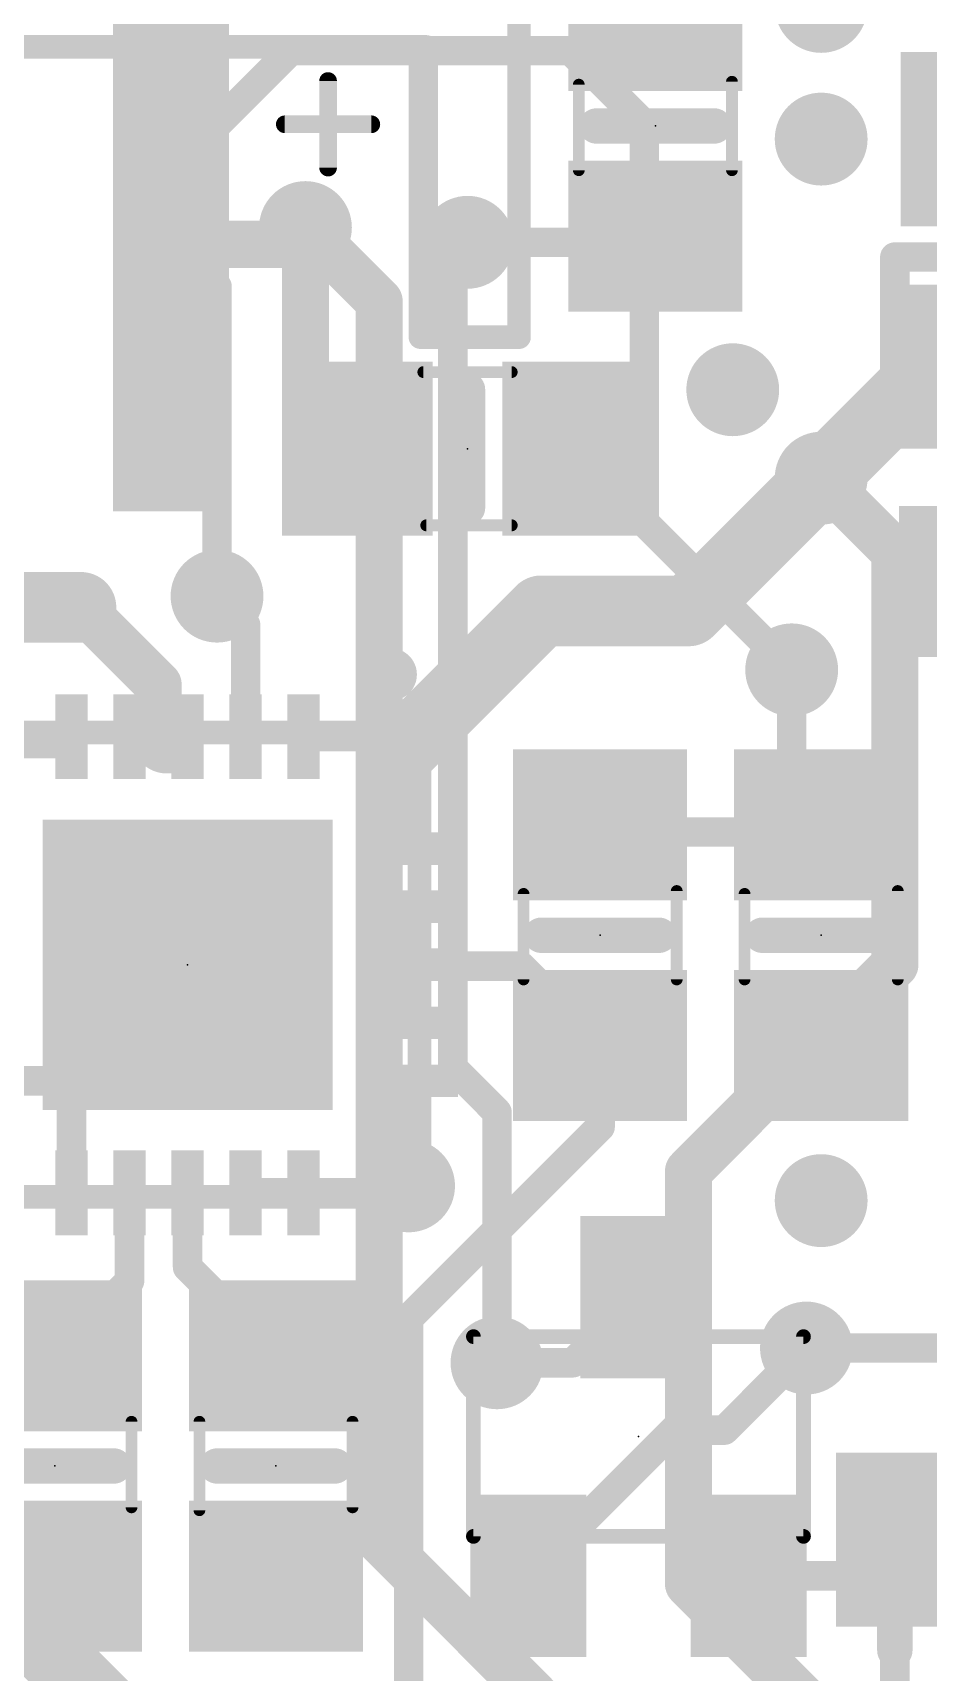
# Model space of a CAD drawing. Extents: x -9.8 to 49.9, y -7.2 to 30.7.
# Drawn here: x 10.48 to 18.19, y 3.3 to 17.43 of the extents above; entities that cross this region are included whole.
import ezdxf

# ---------------------------------------------------------------- set-up
doc = ezdxf.new("R2010")
doc.units = 0
for name, color, linetype in [('1', 12, 'CONTINUOUS'), ('16', 132, 'CONTINUOUS'), ('18', 110, 'CONTINUOUS'), ('21', 40, 'CONTINUOUS'), ('23', 53, 'CONTINUOUS'), ('51', 253, 'CONTINUOUS')]:
    doc.layers.add(name, color=color, linetype=linetype)

# ---------------------------------------------------------------- blocks, each defined once
blk = doc.blocks.new('RECT')
blk.add_solid([(-0.5, -0.5), (0.5, -0.5), (-0.5, 0.5), (0.5, 0.5)])
blk = doc.blocks.new('ROUNDV')
at = {"const_width": 0.5}
blk.add_lwpolyline([(0, -0.25, 1), (0, 0.25, 1), (0, -0.25)], format="xyb", dxfattribs=at)

msp = doc.modelspace()

# ---------------------------------------------------------------- linework, layer by layer
at = {"layer": '1'}
for points, const_width in [([(12.827, 15.748), (12.683, 15.604)], 0.4064), ([(12.827, 14.29), (12.827, 15.748)], 0.4064), ([(12.683, 15.604), (11.668, 15.604)], 0.4064), ([(14.224, 15.621), (15.791, 15.621)], 0.254), ([(15.791, 15.621), (15.843, 15.673)], 0.254), ([(19.558, 15.494), (17.907, 15.494)], 0.254), ([(17.907, 15.494), (17.907, 13.97)], 0.254), ([(17.272, 13.589), (18.161, 14.478)], 0.6096), ([(18.161, 14.478), (18.542, 14.478)], 0.6096), ([(13.274, 13.843), (12.827, 14.29)], 0.4064), ([(17.907, 13.97), (21.59, 13.97)], 0.254), ([(16.129, 12.446), (17.272, 13.589)], 0.6096), ([(9.525, 12.476), (10.892, 12.476)], 0.6096), ([(13.716, 11.303), (14.859, 12.446)], 0.6096), ([(14.859, 12.446), (16.129, 12.446)], 0.6096), ([(10.892, 12.476), (11.557, 11.811)], 0.4064), ([(12.311, 12.327), (12.065, 12.573)], 0.254), ([(12.311, 11.363), (12.311, 12.327)], 0.254), ([(11.557, 11.4254), (11.557, 11.811)], 0.4064), ([(17.018, 11.938), (17.018, 10.856)], 0.254), ([(11.6322, 11.3502), (11.557, 11.4254)], 0.6096), ([(10.8164, 11.3576), (10.811, 11.363)], 0.254), ([(10.8164, 11.303), (10.8164, 11.3576)], 0.254), ([(11.311, 11.363), (11.811, 11.363)], 0.254), ([(11.645, 11.363), (11.6322, 11.3502)], 0.254), ([(11.811, 11.363), (11.645, 11.363)], 0.254), ([(12.811, 11.363), (13.656, 11.363)], 0.254), ([(13.656, 11.363), (13.716, 11.303)], 0.254), ([(8.89, 11.303), (10.8164, 11.303)], 0.254), ([(13.8286, 11.1904), (13.716, 11.303)], 0.254), ([(13.776, 11.1378), (13.8286, 11.1904)], 0.254), ([(13.776, 10.398), (13.776, 11.1378)], 0.254), ([(17.018, 10.856), (17.272, 10.602)], 0.254), ([(15.367, 10.602), (15.433, 10.602)], 0.254), ([(15.433, 10.602), (15.494, 10.541)], 0.254), ([(15.494, 10.541), (17.211, 10.541)], 0.254), ([(17.211, 10.541), (17.272, 10.602)], 0.254), ([(17.272, 10.602), (17.333, 10.541)], 0.254), ([(13.776, 9.898), (13.776, 9.398)], 0.254), ([(10.811, 9.16), (11.049, 9.398)], 0.254), ([(13.776, 9.398), (13.776, 8.898)], 0.254), ([(13.7888, 9.3852), (13.776, 9.398)], 0.254), ([(14.6838, 9.3852), (13.7888, 9.3852)], 0.254), ([(14.6838, 9.3852), (15.367, 8.702)], 0.254), ([(10.811, 7.433), (10.811, 9.16)], 0.254), ([(15.1838, 8.8852), (15.367, 8.702)], 0.4064), ([(11.573, 8.398), (11.811, 8.636)], 0.254), ([(15.367, 8.702), (15.367, 8.001)], 0.254), ([(9.846, 8.398), (11.573, 8.398)], 0.254), ([(13.776, 8.398), (13.776, 7.553)], 0.254), ([(15.367, 8.001), (13.716, 6.35)], 0.254), ([(13.776, 7.553), (13.716, 7.493)], 0.254), ([(11.311, 7.433), (11.311, 6.673)], 0.254), ([(11.811, 7.433), (11.811, 6.792)], 0.254), ([(12.311, 7.433), (12.811, 7.433)], 0.254), ([(12.811, 7.433), (13.656, 7.433)], 0.254), ([(13.656, 7.433), (13.716, 7.493)], 0.254), ([(11.311, 6.673), (10.668, 6.03)], 0.254), ([(11.811, 6.792), (12.573, 6.03)], 0.254), ([(15.1322, 5.969), (15.6972, 6.534)], 0.254), ([(13.716, 6.35), (13.716, 2.159)], 0.254), ([(17.145, 6.096), (16.4378, 5.3888)], 0.254), ([(14.478, 5.969), (15.1322, 5.969)], 0.254), ([(16.002, 5.3888), (14.7472, 4.134)], 0.254), ([(16.4378, 5.3888), (16.002, 5.3888)], 0.254), ([(18.415, 4.86), (18, 4.445)], 0.254), ([(17.689, 4.134), (18, 4.445)], 0.254), ([(17.907, 4.352), (18, 4.445)], 0.3048), ([(17.907, 3.49), (17.907, 4.352)], 0.3048), ([(16.6472, 4.134), (17.689, 4.134)], 0.254), ([(17.907, 3.49), (17.907, 1.27)], 0.254)]:
    msp.add_lwpolyline(points, dxfattribs=dict(at, const_width=const_width))
for points, const_width in [([(12.9286, 15.748, 1), (12.7254, 15.748)], 0.2032), ([(12.8988, 15.6762, 1), (12.7552, 15.8198)], 0.2032), ([(11.668, 15.7056, 1), (11.668, 15.5024)], 0.2032), ([(12.6112, 15.6758, 1), (12.7548, 15.5322)], 0.2032), ([(12.683, 15.5024, 1), (12.683, 15.7056)], 0.2032), ([(14.224, 15.6845, 1), (14.224, 15.5575)], 0.127), ([(15.7461, 15.6659, 1), (15.8359, 15.5761)], 0.127), ([(15.791, 15.5575, 1), (15.791, 15.6845)], 0.127), ([(15.8879, 15.6281, 1), (15.7981, 15.7179)], 0.127), ([(17.907, 15.5575, 1), (17.907, 15.4305)], 0.127), ([(17.9705, 15.494, 1), (17.8435, 15.494)], 0.127), ([(18.161, 14.6304, 1), (18.161, 14.3256)], 0.3048), ([(18.2688, 14.3702, 1), (18.0532, 14.5858)], 0.3048), ([(12.8988, 14.3618, 1), (12.7552, 14.2182)], 0.2032), ([(12.7254, 14.29, 1), (12.9286, 14.29)], 0.2032), ([(13.2022, 13.7712, 1), (13.3458, 13.9148)], 0.2032), ([(17.907, 14.0335, 1), (17.907, 13.9065)], 0.127), ([(17.8435, 13.97, 1), (17.9705, 13.97)], 0.127), ([(17.1642, 13.6968, 1), (17.3798, 13.4812)], 0.3048), ([(17.3798, 13.4812, 1), (17.1642, 13.6968)], 0.3048), ([(10.892, 12.3236, 1), (10.892, 12.6284)], 0.3048), ([(14.859, 12.5984, 1), (14.859, 12.2936)], 0.3048), ([(14.9668, 12.3382, 1), (14.7512, 12.5538)], 0.3048), ([(16.129, 12.2936, 1), (16.129, 12.5984)], 0.3048), ([(10.9638, 12.5478, 1), (10.8202, 12.4042)], 0.2032), ([(12.1099, 12.6179, 1), (12.0201, 12.5281)], 0.127), ([(16.0212, 12.5538, 1), (16.2368, 12.3382)], 0.3048), ([(12.3745, 12.327, 1), (12.2475, 12.327)], 0.127), ([(12.2661, 12.2821, 1), (12.3559, 12.3719)], 0.127), ([(11.6586, 11.811, 1), (11.4554, 11.811)], 0.2032), ([(17.0815, 11.938, 1), (16.9545, 11.938)], 0.127), ([(11.4852, 11.7392, 1), (11.6288, 11.8828)], 0.2032), ([(11.6648, 11.5332, 1), (11.4492, 11.3177)], 0.3048), ([(11.5244, 11.2425, 1), (11.74, 11.458)], 0.3048), ([(10.8559, 11.4079, 1), (10.7661, 11.3181)], 0.127), ([(10.8799, 11.3576, 1), (10.7529, 11.3576)], 0.127), ([(10.7715, 11.3127, 1), (10.8613, 11.4025)], 0.127), ([(11.311, 11.4265, 1), (11.311, 11.2995)], 0.127), ([(11.4554, 11.4254, 1), (11.6586, 11.4254)], 0.2032), ([(11.5873, 11.3951, 1), (11.6771, 11.3053)], 0.127), ([(11.645, 11.4265, 1), (11.645, 11.2995)], 0.127), ([(11.6899, 11.3181, 1), (11.6001, 11.4079)], 0.127), ([(11.811, 11.2995, 1), (11.811, 11.4265)], 0.127), ([(11.811, 11.2995, 1), (11.811, 11.4265)], 0.127), ([(12.811, 11.4265, 1), (12.811, 11.2995)], 0.127), ([(13.6082, 11.4108, 1), (13.8238, 11.1952)], 0.3048), ([(13.7009, 11.4079, 1), (13.6111, 11.3181)], 0.127), ([(13.656, 11.2995, 1), (13.656, 11.4265)], 0.127), ([(10.7529, 11.303, 1), (10.8799, 11.303)], 0.127), ([(10.8164, 11.2395, 1), (10.8164, 11.3665)], 0.127), ([(12.2475, 11.363, 1), (12.3745, 11.363)], 0.127), ([(13.7609, 11.3479, 1), (13.6711, 11.2581)], 0.127), ([(13.6711, 11.2581, 1), (13.7609, 11.3479)], 0.127), ([(13.8735, 11.1455, 1), (13.7837, 11.2353)], 0.127), ([(13.7837, 11.1455, 1), (13.8735, 11.2353)], 0.127), ([(13.8395, 11.1378, 1), (13.7125, 11.1378)], 0.127), ([(13.7311, 11.1827, 1), (13.8209, 11.0929)], 0.127), ([(17.0629, 10.9009, 1), (16.9731, 10.8111)], 0.127), ([(16.9545, 10.856, 1), (17.0815, 10.856)], 0.127), ([(15.367, 10.6655, 1), (15.367, 10.5385)], 0.127), ([(15.4779, 10.6469, 1), (15.3881, 10.5571)], 0.127), ([(15.494, 10.6045, 1), (15.494, 10.4775)], 0.127), ([(15.433, 10.5385, 1), (15.433, 10.6655)], 0.127), ([(15.4491, 10.4961, 1), (15.5389, 10.5859)], 0.127), ([(17.1661, 10.5859, 1), (17.2559, 10.4961)], 0.127), ([(17.3169, 10.6469, 1), (17.2271, 10.5571)], 0.127), ([(17.211, 10.4775, 1), (17.211, 10.6045)], 0.127), ([(17.3169, 10.5571, 1), (17.2271, 10.6469)], 0.127), ([(17.2271, 10.5571, 1), (17.3169, 10.6469)], 0.127), ([(17.2881, 10.4961, 1), (17.3779, 10.5859)], 0.127), ([(13.7125, 10.398, 1), (13.8395, 10.398)], 0.127), ([(13.8395, 9.898, 1), (13.7125, 9.898)], 0.127), ([(11.0939, 9.3531, 1), (11.0041, 9.4429)], 0.127), ([(13.8395, 9.398, 1), (13.7125, 9.398)], 0.127), ([(13.8209, 9.4429, 1), (13.7311, 9.3531)], 0.127), ([(13.7888, 9.4487, 1), (13.7888, 9.3217)], 0.127), ([(13.7439, 9.3403, 1), (13.8337, 9.4301)], 0.127), ([(14.7287, 9.4301, 1), (14.6389, 9.3403)], 0.127), ([(14.6838, 9.3217, 1), (14.6838, 9.4487)], 0.127), ([(13.7125, 9.398, 1), (13.8395, 9.398)], 0.127), ([(10.8745, 9.16, 1), (10.7475, 9.16)], 0.127), ([(10.7661, 9.2049, 1), (10.8559, 9.1151)], 0.127), ([(15.2556, 8.9571, 1), (15.1119, 8.8134)], 0.2032), ([(13.7125, 8.898, 1), (13.8395, 8.898)], 0.127), ([(11.8559, 8.5911, 1), (11.7661, 8.6809)], 0.127), ([(15.2952, 8.6302, 1), (15.4388, 8.7738)], 0.2032), ([(15.4305, 8.702, 1), (15.3035, 8.702)], 0.127), ([(15.3221, 8.6571, 1), (15.4119, 8.7469)], 0.127), ([(11.5281, 8.4429, 1), (11.6179, 8.3531)], 0.127), ([(11.573, 8.3345, 1), (11.573, 8.4615)], 0.127), ([(13.8395, 8.398, 1), (13.7125, 8.398)], 0.127), ([(15.3035, 8.001, 1), (15.4305, 8.001)], 0.127), ([(15.4119, 7.9561, 1), (15.3221, 8.0459)], 0.127), ([(13.8209, 7.5081, 1), (13.7311, 7.5979)], 0.127), ([(10.7475, 7.433, 1), (10.8745, 7.433)], 0.127), ([(11.3745, 7.433, 1), (11.2475, 7.433)], 0.127), ([(11.8745, 7.433, 1), (11.7475, 7.433)], 0.127), ([(12.311, 7.4965, 1), (12.311, 7.3695)], 0.127), ([(12.811, 7.4965, 1), (12.811, 7.3695)], 0.127), ([(12.811, 7.3695, 1), (12.811, 7.4965)], 0.127), ([(13.6111, 7.4779, 1), (13.7009, 7.3881)], 0.127), ([(13.6711, 7.5379, 1), (13.7609, 7.4481)], 0.127), ([(13.656, 7.3695, 1), (13.656, 7.4965)], 0.127), ([(13.7609, 7.4481, 1), (13.6711, 7.5379)], 0.127), ([(13.7125, 7.553, 1), (13.8395, 7.553)], 0.127), ([(11.3559, 6.6281, 1), (11.2661, 6.7179)], 0.127), ([(11.8559, 6.8369, 1), (11.7661, 6.7471)], 0.127), ([(11.7475, 6.792, 1), (11.8745, 6.792)], 0.127), ([(11.2475, 6.673, 1), (11.3745, 6.673)], 0.127), ([(15.7421, 6.4891, 1), (15.6523, 6.5789)], 0.127), ([(13.7795, 6.35, 1), (13.6525, 6.35)], 0.127), ([(13.6711, 6.3949, 1), (13.7609, 6.3051)], 0.127), ([(17.1899, 6.0511, 1), (17.1001, 6.1409)], 0.127), ([(10.6231, 6.0749, 1), (10.7129, 5.9851)], 0.127), ([(12.5281, 5.9851, 1), (12.6179, 6.0749)], 0.127), ([(14.478, 6.0325, 1), (14.478, 5.9055)], 0.127), ([(15.0873, 6.0139, 1), (15.1771, 5.9241)], 0.127), ([(15.1322, 5.9055, 1), (15.1322, 6.0325)], 0.127), ([(16.002, 5.4523, 1), (16.002, 5.3253)], 0.127), ([(16.0469, 5.3439, 1), (15.9571, 5.4337)], 0.127), ([(16.4378, 5.3253, 1), (16.4378, 5.4523)], 0.127), ([(16.3929, 5.4337, 1), (16.4827, 5.3439)], 0.127), ([(18.0539, 4.3911, 1), (17.9461, 4.4989)], 0.1524), ([(17.9551, 4.4899, 1), (18.0449, 4.4001)], 0.127), ([(18.0449, 4.4001, 1), (17.9551, 4.4899)], 0.127), ([(17.9832, 4.352, 1), (17.8308, 4.352)], 0.1524), ([(17.8531, 4.4059, 1), (17.9609, 4.2981)], 0.1524), ([(14.7023, 4.1789, 1), (14.7921, 4.0891)], 0.127), ([(16.6472, 4.1975, 1), (16.6472, 4.0705)], 0.127), ([(17.6441, 4.1789, 1), (17.7339, 4.0891)], 0.127), ([(17.689, 4.0705, 1), (17.689, 4.1975)], 0.127), ([(17.8308, 3.49, 1), (17.9832, 3.49)], 0.1524), ([(17.9705, 3.49, 1), (17.8435, 3.49)], 0.127)]:
    msp.add_lwpolyline(points, format="xyb", dxfattribs=dict(at, const_width=const_width))
at = {"layer": '16'}
for points, const_width in [([(11.938, 16.51), (12.7, 17.272)], 0.254), ([(12.7, 17.272), (15.113, 17.272)], 0.254), ([(15.113, 17.272), (15.748, 16.637)], 0.254), ([(15.748, 16.637), (15.748, 13.208)], 0.254), ([(11.938, 15.367), (11.938, 16.51)], 0.254), ([(12.827, 15.748), (13.462, 15.113)], 0.4064), ([(14.224, 15.621), (14.097, 15.494)], 0.254), ([(14.097, 15.494), (14.097, 8.509)], 0.254), ([(12.065, 15.24), (11.938, 15.367)], 0.254), ([(12.065, 12.573), (12.065, 15.24)], 0.254), ([(13.462, 15.113), (13.462, 7.493)], 0.4064), ([(17.272, 13.589), (17.907, 12.954)], 0.4064), ([(15.748, 13.208), (17.018, 11.938)], 0.254), ([(17.907, 12.954), (17.907, 9.398)], 0.4064), ([(17.907, 9.398), (16.129, 7.62)], 0.4064), ([(14.097, 8.509), (14.478, 8.128)], 0.254), ([(14.478, 8.128), (14.478, 5.969)], 0.254), ([(16.129, 7.62), (16.129, 4.064)], 0.4064), ([(13.716, 7.493), (13.462, 7.493)], 0.4064), ([(13.462, 7.493), (13.462, 4.445)], 0.4064), ([(17.145, 6.096), (20.828, 6.096)], 0.254), ([(9.525, 4.572), (11.684, 2.413)], 0.6096), ([(13.462, 4.445), (15.367, 2.54)], 0.4064), ([(16.129, 4.064), (17.907, 2.286)], 0.4064)]:
    msp.add_lwpolyline(points, dxfattribs=dict(at, const_width=const_width))
for points, const_width in [([(12.7, 17.3355, 1), (12.7, 17.2085)], 0.127), ([(12.7449, 17.2271, 1), (12.6551, 17.3169)], 0.127), ([(15.1579, 17.3169, 1), (15.0681, 17.2271)], 0.127), ([(15.113, 17.2085, 1), (15.113, 17.3355)], 0.127), ([(15.8115, 16.637, 1), (15.6845, 16.637)], 0.127), ([(15.7031, 16.5921, 1), (15.7929, 16.6819)], 0.127), ([(12.0015, 16.51, 1), (11.8745, 16.51)], 0.127), ([(11.8931, 16.5549, 1), (11.9829, 16.4651)], 0.127), ([(12.8988, 15.8198, 1), (12.7552, 15.6762)], 0.2032), ([(14.2689, 15.5761, 1), (14.1791, 15.6659)], 0.127), ([(14.1605, 15.494, 1), (14.0335, 15.494)], 0.127), ([(14.0521, 15.5389, 1), (14.1419, 15.4491)], 0.127), ([(11.9829, 15.4119, 1), (11.8931, 15.3221)], 0.127), ([(11.8745, 15.367, 1), (12.0015, 15.367)], 0.127), ([(12.1285, 15.24, 1), (12.0015, 15.24)], 0.127), ([(12.0201, 15.1951, 1), (12.1099, 15.2849)], 0.127), ([(13.5636, 15.113, 1), (13.3604, 15.113)], 0.2032), ([(13.3902, 15.0412, 1), (13.5338, 15.1848)], 0.2032), ([(17.3438, 13.6608, 1), (17.2002, 13.5172)], 0.2032), ([(15.7929, 13.2529, 1), (15.7031, 13.1631)], 0.127), ([(15.6845, 13.208, 1), (15.8115, 13.208)], 0.127), ([(18.0086, 12.954, 1), (17.8054, 12.954)], 0.2032), ([(17.8352, 12.8822, 1), (17.9788, 13.0258)], 0.2032), ([(12.0015, 12.573, 1), (12.1285, 12.573)], 0.127), ([(16.9731, 11.8931, 1), (17.0629, 11.9829)], 0.127), ([(17.8054, 9.398, 1), (18.0086, 9.398)], 0.2032), ([(17.9788, 9.3262, 1), (17.8352, 9.4698)], 0.2032), ([(14.1419, 8.5539, 1), (14.0521, 8.4641)], 0.127), ([(14.0335, 8.509, 1), (14.1605, 8.509)], 0.127), ([(14.5415, 8.128, 1), (14.4145, 8.128)], 0.127), ([(14.4331, 8.0831, 1), (14.5229, 8.1729)], 0.127), ([(16.2306, 7.62, 1), (16.0274, 7.62)], 0.2032), ([(16.0572, 7.6918, 1), (16.2008, 7.5482)], 0.2032), ([(13.462, 7.5946, 1), (13.462, 7.3914)], 0.2032), ([(13.5636, 7.493, 1), (13.3604, 7.493)], 0.2032), ([(13.716, 7.3914, 1), (13.716, 7.5946)], 0.2032), ([(13.3604, 7.493, 1), (13.5636, 7.493)], 0.2032), ([(17.145, 6.1595, 1), (17.145, 6.0325)], 0.127), ([(14.4145, 5.969, 1), (14.5415, 5.969)], 0.127), ([(13.3604, 4.445, 1), (13.5636, 4.445)], 0.2032), ([(13.5338, 4.5168, 1), (13.3902, 4.3732)], 0.2032), ([(16.2008, 4.1358, 1), (16.0572, 3.9922)], 0.2032), ([(16.0274, 4.064, 1), (16.2306, 4.064)], 0.2032)]:
    msp.add_lwpolyline(points, format="xyb", dxfattribs=dict(at, const_width=const_width))
at = {"layer": '21'}
for points, const_width in [([(14.668, 18.804), (14.668, 14.804)], 0.2032), ([(13.818, 17.304), (12.418, 17.304)], 0.2032), ([(13.818, 14.804), (13.818, 17.304)], 0.2032), ([(13.0221, 17.0103), (13.0221, 16.2646)], 0.1524), ([(12.6492, 16.6375), (13.3949, 16.6375)], 0.1524), ([(16.351, 16.623), (15.335, 16.623)], 0.3048), ([(14.668, 14.804), (13.818, 14.804)], 0.2032), ([(14.224, 14.351), (14.224, 13.335)], 0.3048), ([(13.811, 11.398), (13.311, 11.398)], 0.2032), ([(13.811, 10.898), (13.811, 11.398)], 0.2032), ([(15.875, 9.652), (14.859, 9.652)], 0.3048), ([(17.78, 9.652), (16.764, 9.652)], 0.3048), ([(13.811, 7.898), (13.811, 7.398)], 0.2032), ([(13.811, 7.398), (13.311, 7.398)], 0.2032), ([(10.16, 5.08), (11.176, 5.08)], 0.3048), ([(12.065, 5.08), (13.081, 5.08)], 0.3048)]:
    msp.add_lwpolyline(points, dxfattribs=dict(at, const_width=const_width))
for points, const_width in [([(12.418, 17.3548, 1), (12.418, 17.2532)], 0.1016), ([(13.8688, 17.304, 1), (13.7672, 17.304)], 0.1016), ([(13.818, 17.2532, 1), (13.818, 17.3548)], 0.1016), ([(13.0602, 17.0103, 1), (12.984, 17.0103)], 0.0762), ([(12.6492, 16.6756, 1), (12.6492, 16.5994)], 0.0762), ([(13.3949, 16.5994, 1), (13.3949, 16.6756)], 0.0762), ([(15.335, 16.6992, 1), (15.335, 16.5468)], 0.1524), ([(16.351, 16.5468, 1), (16.351, 16.6992)], 0.1524), ([(12.984, 16.2646, 1), (13.0602, 16.2646)], 0.0762), ([(13.818, 14.8548, 1), (13.818, 14.7532)], 0.1016), ([(13.7672, 14.804, 1), (13.8688, 14.804)], 0.1016), ([(14.6172, 14.804, 1), (14.7188, 14.804)], 0.1016), ([(14.668, 14.7532, 1), (14.668, 14.8548)], 0.1016), ([(14.3002, 14.351, 1), (14.1478, 14.351)], 0.1524), ([(14.1478, 13.335, 1), (14.3002, 13.335)], 0.1524), ([(13.561, 11.773, 1), (13.561, 12.023, 1), (13.561, 11.773)], 0.2032), ([(13.311, 11.4488, 1), (13.311, 11.3472)], 0.1016), ([(13.8618, 11.398, 1), (13.7602, 11.398)], 0.1016), ([(13.811, 11.3472, 1), (13.811, 11.4488)], 0.1016), ([(13.7602, 10.898, 1), (13.8618, 10.898)], 0.1016), ([(14.859, 9.7282, 1), (14.859, 9.5758)], 0.1524), ([(15.875, 9.5758, 1), (15.875, 9.7282)], 0.1524), ([(16.764, 9.7282, 1), (16.764, 9.5758)], 0.1524), ([(17.78, 9.5758, 1), (17.78, 9.7282)], 0.1524), ([(13.8618, 7.898, 1), (13.7602, 7.898)], 0.1016), ([(13.311, 7.4488, 1), (13.311, 7.3472)], 0.1016), ([(13.811, 7.3472, 1), (13.811, 7.4488)], 0.1016), ([(13.7602, 7.398, 1), (13.8618, 7.398)], 0.1016), ([(11.176, 5.0038, 1), (11.176, 5.1562)], 0.1524), ([(12.065, 5.1562, 1), (12.065, 5.0038)], 0.1524), ([(13.081, 5.0038, 1), (13.081, 5.1562)], 0.1524)]:
    msp.add_lwpolyline(points, format="xyb", dxfattribs=dict(at, const_width=const_width))
at = {"layer": '23'}
for p in [(15.843, 16.623), (14.224, 13.843), (15.367, 9.652), (17.272, 9.652), (11.811, 9.398), (15.6972, 5.334), (10.668, 5.08), (12.573, 5.08)]:
    msp.add_point(p, dxfattribs=at)
at = {"layer": '51'}
for points, const_width in [([(14.668, 22.304), (14.668, 14.804)], 0.2032), ([(13.868, 17.304), (7.468, 17.304)], 0.2032), ([(13.868, 14.804), (13.868, 17.304)], 0.2032), ([(15.183, 16.979), (15.183, 16.242)], 0.1016), ([(16.503, 17.004), (16.503, 16.242)], 0.1016), ([(14.668, 14.804), (13.868, 14.804)], 0.2032), ([(13.843, 14.503), (14.605, 14.503)], 0.1016), ([(13.868, 13.183), (14.605, 13.183)], 0.1016), ([(9.811, 11.398), (13.811, 11.398)], 0.2032), ([(13.811, 11.398), (13.811, 7.398)], 0.2032), ([(14.707, 10.008), (14.707, 9.271)], 0.1016), ([(16.027, 10.033), (16.027, 9.271)], 0.1016), ([(16.612, 10.008), (16.612, 9.271)], 0.1016), ([(17.932, 10.033), (17.932, 9.271)], 0.1016), ([(13.811, 7.398), (9.811, 7.398)], 0.2032), ([(14.2748, 4.4736), (14.2748, 6.1944)], 0.127), ([(14.2748, 6.1944), (17.1196, 6.1944)], 0.127), ([(17.1196, 6.1944), (17.1196, 4.4736)], 0.127), ([(11.328, 4.724), (11.328, 5.461)], 0.1016), ([(11.913, 4.699), (11.913, 5.461)], 0.1016), ([(13.233, 4.724), (13.233, 5.461)], 0.1016), ([(17.1196, 4.4736), (14.2748, 4.4736)], 0.127)]:
    msp.add_lwpolyline(points, dxfattribs=dict(at, const_width=const_width))
for points, const_width in [([(13.9188, 17.304, 1), (13.8172, 17.304)], 0.1016), ([(13.868, 17.2532, 1), (13.868, 17.3548)], 0.1016), ([(15.2084, 16.979, 1), (15.1576, 16.979)], 0.0508), ([(16.5284, 17.004, 1), (16.4776, 17.004)], 0.0508), ([(15.1576, 16.242, 1), (15.2084, 16.242)], 0.0508), ([(16.4776, 16.242, 1), (16.5284, 16.242)], 0.0508), ([(13.868, 14.8548, 1), (13.868, 14.7532)], 0.1016), ([(13.8172, 14.804, 1), (13.9188, 14.804)], 0.1016), ([(14.6172, 14.804, 1), (14.7188, 14.804)], 0.1016), ([(14.668, 14.7532, 1), (14.668, 14.8548)], 0.1016), ([(13.843, 14.5284, 1), (13.843, 14.4776)], 0.0508), ([(14.605, 14.4776, 1), (14.605, 14.5284)], 0.0508), ([(13.868, 13.2084, 1), (13.868, 13.1576)], 0.0508), ([(14.605, 13.1576, 1), (14.605, 13.2084)], 0.0508), ([(13.8618, 11.398, 1), (13.7602, 11.398)], 0.1016), ([(13.811, 11.3472, 1), (13.811, 11.4488)], 0.1016), ([(14.7324, 10.008, 1), (14.6816, 10.008)], 0.0508), ([(16.0524, 10.033, 1), (16.0016, 10.033)], 0.0508), ([(16.6374, 10.008, 1), (16.5866, 10.008)], 0.0508), ([(17.9574, 10.033, 1), (17.9066, 10.033)], 0.0508), ([(14.6816, 9.271, 1), (14.7324, 9.271)], 0.0508), ([(16.0016, 9.271, 1), (16.0524, 9.271)], 0.0508), ([(16.5866, 9.271, 1), (16.6374, 9.271)], 0.0508), ([(17.9066, 9.271, 1), (17.9574, 9.271)], 0.0508), ([(13.811, 7.3472, 1), (13.811, 7.4488)], 0.1016), ([(13.7602, 7.398, 1), (13.8618, 7.398)], 0.1016), ([(14.3066, 6.1944, 1), (14.2431, 6.1944)], 0.0635), ([(14.2748, 6.2261, 1), (14.2748, 6.1627)], 0.0635), ([(17.1514, 6.1944, 1), (17.0879, 6.1944)], 0.0635), ([(17.1196, 6.1627, 1), (17.1196, 6.2261)], 0.0635), ([(11.3534, 5.461, 1), (11.3026, 5.461)], 0.0508), ([(11.9384, 5.461, 1), (11.8876, 5.461)], 0.0508), ([(13.2584, 5.461, 1), (13.2076, 5.461)], 0.0508), ([(11.3026, 4.724, 1), (11.3534, 4.724)], 0.0508), ([(11.8876, 4.699, 1), (11.9384, 4.699)], 0.0508), ([(13.2076, 4.724, 1), (13.2584, 4.724)], 0.0508), ([(14.2748, 4.5053, 1), (14.2748, 4.4419)], 0.0635), ([(17.1196, 4.4419, 1), (17.1196, 4.5053)], 0.0635), ([(14.2431, 4.4736, 1), (14.3066, 4.4736)], 0.0635), ([(17.0879, 4.4736, 1), (17.1514, 4.4736)], 0.0635)]:
    msp.add_lwpolyline(points, format="xyb", dxfattribs=dict(at, const_width=const_width))

# ---------------------------------------------------------------- block references
at = {"layer": '1'}
for p, xscale, yscale, rotation in [((15.843, 17.573), 1.3, 1.5, 270), ((18.608, 16.51), 1.3, 1.5, 180), ((15.843, 15.673), 1.3, 1.5, 270), ((18.542, 14.605), 1.2, 1.3, 180), ((15.367, 10.602), 1.3, 1.5, 270), ((17.272, 10.602), 1.3, 1.5, 270), ((11.811, 9.398), 2.5, 2.5, 270), ((13.776, 10.398), 0.28, 0.73, 270), ((13.776, 9.898), 0.28, 0.73, 270), ((13.776, 9.398), 0.28, 0.73, 270), ((15.367, 8.702), 1.3, 1.5, 270), ((17.272, 8.702), 1.3, 1.5, 270), ((13.776, 8.898), 0.28, 0.73, 270), ((13.776, 8.398), 0.28, 0.73, 270), ((10.811, 7.433), 0.28, 0.73, 180), ((11.311, 7.433), 0.28, 0.73, 180), ((11.811, 7.433), 0.28, 0.73, 180), ((12.311, 7.433), 0.28, 0.73, 180), ((12.811, 7.433), 0.28, 0.73, 180), ((10.668, 6.03), 1.3, 1.5, 90), ((12.573, 6.03), 1.3, 1.5, 90), ((10.668, 4.13), 1.3, 1.5, 90), ((12.573, 4.13), 1.3, 1.5, 90)]:
    msp.add_blockref('RECT', p, dxfattribs=dict(at, xscale=xscale, yscale=yscale, rotation=rotation))
for p, yscale in [((11.668, 15.604), 4.6), ((15.6972, 6.534), 1.4), ((14.7472, 4.134), 1.4), ((16.6472, 4.134), 1.4)]:
    msp.add_blockref('RECT', p, dxfattribs=dict(at, yscale=yscale))
for p, xscale, yscale in [((13.274, 13.843), 1.3, 1.5), ((15.174, 13.843), 1.3, 1.5), ((18.542, 12.7), 1.2, 1.3), ((10.811, 11.363), 0.28, 0.73), ((11.311, 11.363), 0.28, 0.73), ((11.811, 11.363), 0.28, 0.73), ((12.311, 11.363), 0.28, 0.73), ((12.811, 11.363), 0.28, 0.73), ((18, 4.445), 1.2, 1.5)]:
    msp.add_blockref('RECT', p, dxfattribs=dict(at, xscale=xscale, yscale=yscale))
at = {"layer": '18', "xscale": 0.8001, "yscale": 0.8001}
for p in [(17.272, 17.653), (17.272, 17.653), (17.272, 16.51), (17.272, 16.51), (12.827, 15.748), (12.827, 15.748), (14.224, 15.621), (14.224, 15.621), (16.51, 14.351), (16.51, 14.351), (17.272, 13.589), (17.272, 13.589), (12.065, 12.573), (12.065, 12.573), (17.018, 11.938), (17.018, 11.938), (11.811, 10.16), (11.811, 10.16), (11.049, 9.398), (11.049, 9.398), (12.573, 9.398), (12.573, 9.398), (11.811, 8.636), (11.811, 8.636), (13.716, 7.493), (13.716, 7.493), (17.272, 7.366), (17.272, 7.366), (14.478, 5.969), (14.478, 5.969), (17.145, 6.096), (17.145, 6.096)]:
    msp.add_blockref('ROUNDV', p, dxfattribs=at)
at = {"layer": '51', "xscale": 0.7501, "yscale": 1.4501}
for p, rotation in [((15.8442, 17.3402), 270), ((15.8442, 15.8924), 270), ((15.3681, 10.3692), 270), ((17.2732, 10.3692), 270), ((15.3681, 8.9214), 270), ((17.2732, 8.9214), 270), ((10.6669, 5.8106), 90), ((12.5719, 5.8106), 90), ((10.6669, 4.3628), 90), ((12.5719, 4.3628), 90)]:
    msp.add_blockref('RECT', p, dxfattribs=dict(at, rotation=rotation))
at = {"layer": '51'}
for p, xscale, yscale in [((13.5069, 13.8442), 0.7501, 1.4501), ((14.9547, 13.8442), 0.7501, 1.4501), ((15.6972, 6.5373), 0.4572, 0.5842), ((18.3329, 4.4462), 0.7501, 1.4501), ((14.7574, 4.1307), 0.4572, 0.5842), ((16.637, 4.1307), 0.4572, 0.5842)]:
    msp.add_blockref('RECT', p, dxfattribs=dict(at, xscale=xscale, yscale=yscale))

doc.saveas('drawing.dxf')
